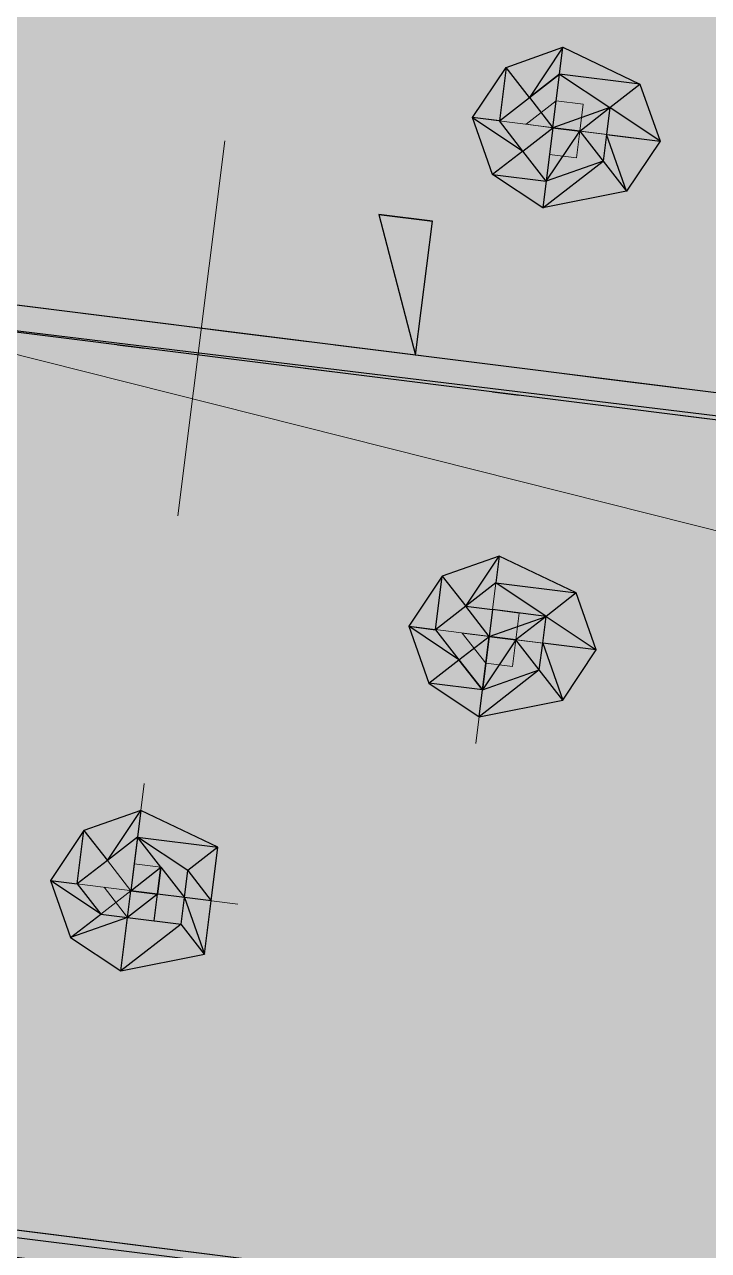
# Model space of a CAD drawing. Header units: metres. Extents: x -4 to 509425, y 7549 to 4732445.
# Drawn here: x 475991.7897 to 475992.0043, y 4719727.0481 to 4719727.4327 of the extents above; entities that cross this region are included whole.
import ezdxf

# ---------------------------------------------------------------- set-up
doc = ezdxf.new("R2010")
doc.units = ezdxf.units.M
doc.header["$LTSCALE"] = 0.01
doc.header["$MEASUREMENT"] = 0
doc.layers.get('0').update_dxf_attribs({"lineweight": 0})
doc.layers.add('_SUBESTACIÓN', color=1, linetype='Continuous')
doc.layers.add('SUBESTACION LA VID', color=253, linetype='Continuous')

# ---------------------------------------------------------------- blocks, each defined once
blk = doc.blocks.new('A$Cfff6051d')
at = {"layer": 'SUBESTACION LA VID', "transparency": 33554687}
h = blk.add_hatch(color=256, dxfattribs=at)
h.dxf.hatch_style = 2
edge = h.paths.add_edge_path()
edge.add_spline(control_points=[(475988.17203, 4719727.5078), (475988.17203, 4719727.5078), (475988.18043, 4719727.50674), (475988.18043, 4719727.50674), (475988.18043, 4719727.50674), (475988.17098, 4719727.4994), (475988.17098, 4719727.4994), (475988.17098, 4719727.4994), (475988.17203, 4719727.5078), (475988.17203, 4719727.5078)], knot_values=[0, 0, 0, 0, 1, 1, 1, 2, 2, 2, 3, 3, 3, 3], degree=3, periodic=0)
edge = h.paths.add_edge_path()
edge.add_spline(control_points=[(475988.18043, 4719727.50674), (475988.18043, 4719727.50674), (475988.17098, 4719727.4994), (475988.17098, 4719727.4994), (475988.17098, 4719727.4994), (475993.26263, 4719726.86959), (475993.26263, 4719726.86959), (475993.26263, 4719726.86959), (475988.18043, 4719727.50674), (475988.18043, 4719727.50674)], knot_values=[0, 0, 0, 0, 1, 1, 1, 2, 2, 2, 3, 3, 3, 3], degree=3, periodic=0)
edge = h.paths.add_edge_path()
edge.add_spline(control_points=[(475988.17098, 4719727.4994), (475988.17098, 4719727.4994), (475993.26263, 4719726.86959), (475993.26263, 4719726.86959), (475993.26263, 4719726.86959), (475993.26998, 4719726.86014), (475993.26998, 4719726.86014), (475993.26998, 4719726.86014), (475988.17098, 4719727.4994), (475988.17098, 4719727.4994)], knot_values=[0, 0, 0, 0, 1, 1, 1, 2, 2, 2, 3, 3, 3, 3], degree=3, periodic=0)
h = blk.add_hatch(color=256, dxfattribs=at)
h.dxf.hatch_style = 2
edge = h.paths.add_edge_path()
edge.add_spline(control_points=[(475993.85181, 4719727.0773), (475993.85181, 4719727.0773), (475993.85286, 4719727.0857), (475993.85286, 4719727.0857), (475993.85286, 4719727.0857), (475991.65932, 4719727.35217), (475991.65932, 4719727.35217), (475991.65932, 4719727.35217), (475993.85181, 4719727.0773), (475993.85181, 4719727.0773)], knot_values=[0, 0, 0, 0, 1, 1, 1, 2, 2, 2, 3, 3, 3, 3], degree=3, periodic=0)
edge = h.paths.add_edge_path()
edge.add_spline(control_points=[(475993.85286, 4719727.0857), (475993.85286, 4719727.0857), (475991.65932, 4719727.35217), (475991.65932, 4719727.35217), (475991.65932, 4719727.35217), (475991.66037, 4719727.36057), (475991.66037, 4719727.36057), (475991.66037, 4719727.36057), (475993.85286, 4719727.0857), (475993.85286, 4719727.0857)], knot_values=[0, 0, 0, 0, 1, 1, 1, 2, 2, 2, 3, 3, 3, 3], degree=3, periodic=0)
h = blk.add_hatch(color=256, dxfattribs=at)
h.dxf.hatch_style = 2
h.paths.add_polyline_path([(475991.93545, 4719727.24076), (475991.93334, 4719727.22396), (475991.926, 4719727.23341)])
h = blk.add_hatch(color=256, dxfattribs=at)
h.dxf.hatch_style = 2
h.paths.add_polyline_path([(475991.83146, 4719727.15994), (475991.83252, 4719727.16834), (475991.83987, 4719727.15889)])
h = blk.add_hatch(color=256, dxfattribs=at)
h.dxf.hatch_style = 2
edge = h.paths.add_edge_path()
edge.add_spline(control_points=[(475992.11906, 4719726.79965), (475992.11906, 4719726.79965), (475992.12011, 4719726.80805), (475992.12011, 4719726.80805), (475992.12011, 4719726.80805), (475989.97697, 4719727.0682), (475989.97697, 4719727.0682), (475989.97697, 4719727.0682), (475992.11906, 4719726.79965), (475992.11906, 4719726.79965)], knot_values=[0, 0, 0, 0, 1, 1, 1, 2, 2, 2, 3, 3, 3, 3], degree=3, periodic=0)
edge = h.paths.add_edge_path()
edge.add_spline(control_points=[(475992.12011, 4719726.80805), (475992.12011, 4719726.80805), (475989.97697, 4719727.0682), (475989.97697, 4719727.0682), (475989.97697, 4719727.0682), (475989.98642, 4719727.07555), (475989.98642, 4719727.07555), (475989.98642, 4719727.07555), (475992.12011, 4719726.80805), (475992.12011, 4719726.80805)], knot_values=[0, 0, 0, 0, 1, 1, 1, 2, 2, 2, 3, 3, 3, 3], degree=3, periodic=0)
edge = h.paths.add_edge_path()
edge.add_spline(control_points=[(475989.97697, 4719727.0682), (475989.97697, 4719727.0682), (475989.98642, 4719727.07555), (475989.98642, 4719727.07555), (475989.98642, 4719727.07555), (475989.98013, 4719727.09341), (475989.98013, 4719727.09341), (475989.98013, 4719727.09341), (475989.97697, 4719727.0682), (475989.97697, 4719727.0682)], knot_values=[0, 0, 0, 0, 1, 1, 1, 2, 2, 2, 3, 3, 3, 3], degree=3, periodic=0)
edge = h.paths.add_edge_path()
edge.add_spline(control_points=[(475989.98642, 4719727.07555), (475989.98642, 4719727.07555), (475989.98013, 4719727.09341), (475989.98013, 4719727.09341), (475989.98013, 4719727.09341), (475989.98748, 4719727.08395), (475989.98748, 4719727.08395), (475989.98748, 4719727.08395), (475989.98642, 4719727.07555), (475989.98642, 4719727.07555)], knot_values=[0, 0, 0, 0, 1, 1, 1, 2, 2, 2, 3, 3, 3, 3], degree=3, periodic=0)
edge = h.paths.add_edge_path()
edge.add_spline(control_points=[(475989.98013, 4719727.09341), (475989.98013, 4719727.09341), (475989.98748, 4719727.08395), (475989.98748, 4719727.08395), (475989.98748, 4719727.08395), (475992.13062, 4719726.8238), (475992.13062, 4719726.8238), (475992.13062, 4719726.8238), (475989.98013, 4719727.09341), (475989.98013, 4719727.09341)], knot_values=[0, 0, 0, 0, 1, 1, 1, 2, 2, 2, 3, 3, 3, 3], degree=3, periodic=0)
edge = h.paths.add_edge_path()
edge.add_spline(control_points=[(475989.98748, 4719727.08395), (475989.98748, 4719727.08395), (475992.13062, 4719726.8238), (475992.13062, 4719726.8238), (475992.13062, 4719726.8238), (475992.11277, 4719726.81751), (475992.11277, 4719726.81751), (475992.11277, 4719726.81751), (475989.98748, 4719727.08395), (475989.98748, 4719727.08395)], knot_values=[0, 0, 0, 0, 1, 1, 1, 2, 2, 2, 3, 3, 3, 3], degree=3, periodic=0)
edge = h.paths.add_edge_path()
edge.add_spline(control_points=[(475992.13062, 4719726.8238), (475992.13062, 4719726.8238), (475992.11277, 4719726.81751), (475992.11277, 4719726.81751), (475992.11277, 4719726.81751), (475992.12746, 4719726.7986), (475992.12746, 4719726.7986), (475992.12746, 4719726.7986), (475992.13062, 4719726.8238), (475992.13062, 4719726.8238)], knot_values=[0, 0, 0, 0, 1, 1, 1, 2, 2, 2, 3, 3, 3, 3], degree=3, periodic=0)
edge = h.paths.add_edge_path()
edge.add_spline(control_points=[(475992.11277, 4719726.81751), (475992.11277, 4719726.81751), (475992.12746, 4719726.7986), (475992.12746, 4719726.7986), (475992.12746, 4719726.7986), (475992.11066, 4719726.8007), (475992.11066, 4719726.8007), (475992.11066, 4719726.8007), (475992.11277, 4719726.81751), (475992.11277, 4719726.81751)], knot_values=[0, 0, 0, 0, 1, 1, 1, 2, 2, 2, 3, 3, 3, 3], degree=3, periodic=0)
at = {"layer": 'SUBESTACION LA VID', "lineweight": 0}
for p, q in [((475991.9523, 4719727.37516), (475991.95862, 4719727.42557)), ((475991.98906, 4719727.39615), (475991.93026, 4719727.40352)), ((475991.94706, 4719727.40142), (475991.95546, 4719727.40036)), ((475991.95546, 4719727.40036), (475991.94706, 4719727.40142)), ((475991.83781, 4719727.2786), (475991.85255, 4719727.3962)), ((475991.79478, 4719727.34372), (475991.76958, 4719727.34688)), ((475991.78638, 4719727.34477), (475991.91238, 4719727.32897)), ((475991.81998, 4719727.34056), (475991.79478, 4719727.34372)), ((475991.85358, 4719727.33635), (475991.82838, 4719727.3395)), ((475991.79372, 4719727.33532), (475991.79372, 4719727.33532)), ((475991.87878, 4719727.33319), (475991.85358, 4719727.33635)), ((475991.82732, 4719727.3311), (475991.81892, 4719727.33216)), ((475991.90398, 4719727.33003), (475991.88718, 4719727.33213)), ((475991.93758, 4719727.32581), (475991.91238, 4719727.32897)), ((475991.85252, 4719727.32795), (475991.85252, 4719727.32795)), ((475991.88613, 4719727.32373), (475991.87773, 4719727.32479)), ((475991.97119, 4719727.3216), (475991.94598, 4719727.32476)), ((475991.99639, 4719727.31844), (475991.97119, 4719727.3216)), ((475991.91133, 4719727.32057), (475991.91133, 4719727.32057)), ((475991.94493, 4719727.31636), (475991.93653, 4719727.31741)), ((475991.97013, 4719727.3132), (475991.97013, 4719727.3132)), ((475992.00373, 4719727.30899), (475991.99533, 4719727.31004)), ((475991.93861, 4719727.26596), (475991.93124, 4719727.20716)), ((475991.96905, 4719727.23654), (475991.91025, 4719727.24392)), ((475991.93545, 4719727.24076), (475991.926, 4719727.23341)), ((475991.92705, 4719727.24181), (475991.93545, 4719727.24076)), ((475991.82727, 4719727.19459), (475991.8199, 4719727.13579)), ((475991.85667, 4719727.15678), (475991.79786, 4719727.16415)), ((475991.83146, 4719727.15994), (475991.83987, 4719727.15889))]:
    blk.add_line(p, q, dxfattribs=at)
at = {"layer": 'SUBESTACION LA VID', "lineweight": 15}
for points in [[(475996.79002, 4719727.23794), (475987.55805, 4719728.39535), (475996.64784, 4719726.1039)], [(475997.17099, 4719726.6697), (475986.16655, 4719728.04932), (475997.17099, 4719726.6697)]]:
    blk.add_lwpolyline(points, dxfattribs=at)
at = {"layer": 'SUBESTACION LA VID', "lineweight": 0}
for points in [[(475991.94706, 4719727.40142), (475991.95651, 4719727.40877), (475991.96491, 4719727.40771), (475991.96386, 4719727.39931), (475991.96281, 4719727.39091), (475991.95441, 4719727.39196)], [(475991.96386, 4719727.39931), (475991.97226, 4719727.39826), (475991.96386, 4719727.39931)], [(475991.92705, 4719727.24181), (475991.9344, 4719727.23236), (475991.9428, 4719727.2313), (475991.94385, 4719727.2397), (475991.9449, 4719727.2481), (475991.9365, 4719727.24916)], [(475991.9512, 4719727.23025), (475991.94385, 4719727.2397), (475991.95225, 4719727.23865)], [(475991.81466, 4719727.16205), (475991.82201, 4719727.15259), (475991.83041, 4719727.15154), (475991.83146, 4719727.15994), (475991.83252, 4719727.16834), (475991.82412, 4719727.16939)], [(475991.82412, 4719727.16939), (475991.82306, 4719727.16099), (475991.81572, 4719727.17045)], [(475991.81361, 4719727.15364), (475991.82306, 4719727.16099), (475991.82201, 4719727.15259)]]:
    blk.add_lwpolyline(points, dxfattribs=at)
at = {"layer": 'SUBESTACION LA VID'}
for points in [[(475991.93545, 4719727.24076), (475991.93334, 4719727.22396), (475991.926, 4719727.23341)], [(475991.83146, 4719727.15994), (475991.83252, 4719727.16834), (475991.83987, 4719727.15889)]]:
    blk.add_lwpolyline(points, close=True, dxfattribs=at)
at = {"layer": 'SUBESTACION LA VID', "lineweight": 0}
for points in [[(475991.93545, 4719727.24076), (475991.93334, 4719727.22396), (475991.926, 4719727.23341)], [(475991.83146, 4719727.15994), (475991.83252, 4719727.16834), (475991.83987, 4719727.15889)]]:
    blk.add_lwpolyline(points, close=True, dxfattribs=at)
at = {"layer": 'SUBESTACION LA VID'}
for points in [[(475988.18043, 4719727.50674), (475988.18043, 4719727.50674), (475988.17098, 4719727.4994), (475988.17098, 4719727.4994), (475988.17098, 4719727.4994), (475993.26263, 4719726.86959), (475993.26263, 4719726.86959), (475993.26263, 4719726.86959), (475988.18043, 4719727.50674), (475988.18043, 4719727.50674)], [(475988.17098, 4719727.4994), (475988.17098, 4719727.4994), (475993.26263, 4719726.86959), (475993.26263, 4719726.86959), (475993.26263, 4719726.86959), (475993.26998, 4719726.86014), (475993.26998, 4719726.86014), (475993.26998, 4719726.86014), (475988.17098, 4719727.4994), (475988.17098, 4719727.4994)], [(475991.94077, 4719727.41927), (475991.94077, 4719727.41927), (475991.94811, 4719727.40982), (475991.94811, 4719727.40982), (475991.94811, 4719727.40982), (475991.95862, 4719727.42557), (475991.95862, 4719727.42557), (475991.95862, 4719727.42557), (475991.94077, 4719727.41927), (475991.94077, 4719727.41927)], [(475991.94811, 4719727.40982), (475991.94811, 4719727.40982), (475991.95862, 4719727.42557), (475991.95862, 4719727.42557), (475991.95862, 4719727.42557), (475991.95757, 4719727.41717), (475991.95757, 4719727.41717), (475991.95757, 4719727.41717), (475991.94811, 4719727.40982), (475991.94811, 4719727.40982)], [(475991.95862, 4719727.42557), (475991.95862, 4719727.42557), (475991.95757, 4719727.41717), (475991.95757, 4719727.41717), (475991.95757, 4719727.41717), (475991.98277, 4719727.41401), (475991.98277, 4719727.41401), (475991.98277, 4719727.41401), (475991.95862, 4719727.42557), (475991.95862, 4719727.42557)], [(475991.93026, 4719727.40352), (475991.93026, 4719727.40352), (475991.93866, 4719727.40247), (475991.93866, 4719727.40247), (475991.93866, 4719727.40247), (475991.94077, 4719727.41927), (475991.94077, 4719727.41927), (475991.94077, 4719727.41927), (475991.93026, 4719727.40352), (475991.93026, 4719727.40352)], [(475991.93866, 4719727.40247), (475991.93866, 4719727.40247), (475991.94077, 4719727.41927), (475991.94077, 4719727.41927), (475991.94077, 4719727.41927), (475991.94811, 4719727.40982), (475991.94811, 4719727.40982), (475991.94811, 4719727.40982), (475991.93866, 4719727.40247), (475991.93866, 4719727.40247)], [(475991.94811, 4719727.40982), (475991.94811, 4719727.40982), (475991.95757, 4719727.41717), (475991.95757, 4719727.41717), (475991.95757, 4719727.41717), (475991.95546, 4719727.40036), (475991.95546, 4719727.40036), (475991.95546, 4719727.40036), (475991.94811, 4719727.40982), (475991.94811, 4719727.40982)], [(475991.95757, 4719727.41717), (475991.95757, 4719727.41717), (475991.95546, 4719727.40036), (475991.95546, 4719727.40036), (475991.95546, 4719727.40036), (475991.97332, 4719727.40666), (475991.97332, 4719727.40666), (475991.97332, 4719727.40666), (475991.95757, 4719727.41717), (475991.95757, 4719727.41717)], [(475991.95757, 4719727.41717), (475991.95757, 4719727.41717), (475991.98277, 4719727.41401), (475991.98277, 4719727.41401), (475991.98277, 4719727.41401), (475991.97332, 4719727.40666), (475991.97332, 4719727.40666), (475991.97332, 4719727.40666), (475991.95757, 4719727.41717), (475991.95757, 4719727.41717)], [(475991.98277, 4719727.41401), (475991.98277, 4719727.41401), (475991.97332, 4719727.40666), (475991.97332, 4719727.40666), (475991.97332, 4719727.40666), (475991.98906, 4719727.39615), (475991.98906, 4719727.39615), (475991.98906, 4719727.39615), (475991.98277, 4719727.41401), (475991.98277, 4719727.41401)], [(475991.95546, 4719727.40036), (475991.95546, 4719727.40036), (475991.97332, 4719727.40666), (475991.97332, 4719727.40666), (475991.97332, 4719727.40666), (475991.96386, 4719727.39931), (475991.96386, 4719727.39931), (475991.96386, 4719727.39931), (475991.95546, 4719727.40036), (475991.95546, 4719727.40036)], [(475991.97332, 4719727.40666), (475991.97332, 4719727.40666), (475991.98906, 4719727.39615), (475991.98906, 4719727.39615), (475991.98906, 4719727.39615), (475991.97226, 4719727.39826), (475991.97226, 4719727.39826), (475991.97226, 4719727.39826), (475991.97332, 4719727.40666), (475991.97332, 4719727.40666)], [(475991.93655, 4719727.38567), (475991.93655, 4719727.38567), (475991.94601, 4719727.39302), (475991.94601, 4719727.39302), (475991.94601, 4719727.39302), (475991.93026, 4719727.40352), (475991.93026, 4719727.40352), (475991.93026, 4719727.40352), (475991.93655, 4719727.38567), (475991.93655, 4719727.38567)], [(475991.94601, 4719727.39302), (475991.94601, 4719727.39302), (475991.93026, 4719727.40352), (475991.93026, 4719727.40352), (475991.93026, 4719727.40352), (475991.93866, 4719727.40247), (475991.93866, 4719727.40247), (475991.93866, 4719727.40247), (475991.94601, 4719727.39302), (475991.94601, 4719727.39302)], [(475991.95335, 4719727.38356), (475991.95335, 4719727.38356), (475991.95546, 4719727.40036), (475991.95546, 4719727.40036), (475991.95546, 4719727.40036), (475991.94601, 4719727.39302), (475991.94601, 4719727.39302), (475991.94601, 4719727.39302), (475991.95335, 4719727.38356), (475991.95335, 4719727.38356)], [(475991.96386, 4719727.39931), (475991.96386, 4719727.39931), (475991.95335, 4719727.38356), (475991.95335, 4719727.38356), (475991.95335, 4719727.38356), (475991.95546, 4719727.40036), (475991.95546, 4719727.40036), (475991.95546, 4719727.40036), (475991.96386, 4719727.39931), (475991.96386, 4719727.39931)], [(475991.97121, 4719727.38986), (475991.97121, 4719727.38986), (475991.96386, 4719727.39931), (475991.96386, 4719727.39931), (475991.96386, 4719727.39931), (475991.95335, 4719727.38356), (475991.95335, 4719727.38356), (475991.95335, 4719727.38356), (475991.97121, 4719727.38986), (475991.97121, 4719727.38986)], [(475991.97226, 4719727.39826), (475991.97226, 4719727.39826), (475991.97856, 4719727.3804), (475991.97856, 4719727.3804), (475991.97856, 4719727.3804), (475991.97121, 4719727.38986), (475991.97121, 4719727.38986), (475991.97121, 4719727.38986), (475991.97226, 4719727.39826), (475991.97226, 4719727.39826)], [(475991.98906, 4719727.39615), (475991.98906, 4719727.39615), (475991.97226, 4719727.39826), (475991.97226, 4719727.39826), (475991.97226, 4719727.39826), (475991.97856, 4719727.3804), (475991.97856, 4719727.3804), (475991.97856, 4719727.3804), (475991.98906, 4719727.39615), (475991.98906, 4719727.39615)], [(475991.95335, 4719727.38356), (475991.95335, 4719727.38356), (475991.93655, 4719727.38567), (475991.93655, 4719727.38567), (475991.93655, 4719727.38567), (475991.94601, 4719727.39302), (475991.94601, 4719727.39302), (475991.94601, 4719727.39302), (475991.95335, 4719727.38356), (475991.95335, 4719727.38356)], [(475991.97856, 4719727.3804), (475991.97856, 4719727.3804), (475991.97121, 4719727.38986), (475991.97121, 4719727.38986), (475991.97121, 4719727.38986), (475991.9523, 4719727.37516), (475991.9523, 4719727.37516), (475991.9523, 4719727.37516), (475991.97856, 4719727.3804), (475991.97856, 4719727.3804)], [(475991.97121, 4719727.38986), (475991.97121, 4719727.38986), (475991.9523, 4719727.37516), (475991.9523, 4719727.37516), (475991.9523, 4719727.37516), (475991.95335, 4719727.38356), (475991.95335, 4719727.38356), (475991.95335, 4719727.38356), (475991.97121, 4719727.38986), (475991.97121, 4719727.38986)], [(475991.9523, 4719727.37516), (475991.9523, 4719727.37516), (475991.95335, 4719727.38356), (475991.95335, 4719727.38356), (475991.95335, 4719727.38356), (475991.93655, 4719727.38567), (475991.93655, 4719727.38567), (475991.93655, 4719727.38567), (475991.9523, 4719727.37516), (475991.9523, 4719727.37516)], [(475991.90085, 4719727.37308), (475991.90085, 4719727.37308), (475991.90085, 4719727.37308), (475991.90085, 4719727.37308), (475991.90085, 4719727.37308), (475991.91765, 4719727.37098), (475991.91765, 4719727.37098), (475991.91765, 4719727.37098), (475991.90085, 4719727.37308), (475991.90085, 4719727.37308)], [(475991.90085, 4719727.37308), (475991.90085, 4719727.37308), (475991.91765, 4719727.37098), (475991.91765, 4719727.37098), (475991.91765, 4719727.37098), (475991.91238, 4719727.32897), (475991.91238, 4719727.32897), (475991.91238, 4719727.32897), (475991.90085, 4719727.37308), (475991.90085, 4719727.37308)], [(475993.85286, 4719727.0857), (475993.85286, 4719727.0857), (475991.65932, 4719727.35217), (475991.65932, 4719727.35217), (475991.65932, 4719727.35217), (475991.66037, 4719727.36057), (475991.66037, 4719727.36057), (475991.66037, 4719727.36057), (475993.85286, 4719727.0857), (475993.85286, 4719727.0857)], [(475993.85181, 4719727.0773), (475993.85181, 4719727.0773), (475993.85286, 4719727.0857), (475993.85286, 4719727.0857), (475993.85286, 4719727.0857), (475991.65932, 4719727.35217), (475991.65932, 4719727.35217), (475991.65932, 4719727.35217), (475993.85181, 4719727.0773), (475993.85181, 4719727.0773)], [(475991.93861, 4719727.26596), (475991.93861, 4719727.26596), (475991.9281, 4719727.25021), (475991.9281, 4719727.25021), (475991.9281, 4719727.25021), (475991.92076, 4719727.25966), (475991.92076, 4719727.25966), (475991.92076, 4719727.25966), (475991.93861, 4719727.26596), (475991.93861, 4719727.26596)], [(475991.93756, 4719727.25756), (475991.93756, 4719727.25756), (475991.93861, 4719727.26596), (475991.93861, 4719727.26596), (475991.93861, 4719727.26596), (475991.9281, 4719727.25021), (475991.9281, 4719727.25021), (475991.9281, 4719727.25021), (475991.93756, 4719727.25756), (475991.93756, 4719727.25756)], [(475991.96276, 4719727.2544), (475991.96276, 4719727.2544), (475991.93756, 4719727.25756), (475991.93756, 4719727.25756), (475991.93756, 4719727.25756), (475991.93861, 4719727.26596), (475991.93861, 4719727.26596), (475991.93861, 4719727.26596), (475991.96276, 4719727.2544), (475991.96276, 4719727.2544)], [(475991.92076, 4719727.25966), (475991.92076, 4719727.25966), (475991.91865, 4719727.24286), (475991.91865, 4719727.24286), (475991.91865, 4719727.24286), (475991.91025, 4719727.24392), (475991.91025, 4719727.24392), (475991.91025, 4719727.24392), (475991.92076, 4719727.25966), (475991.92076, 4719727.25966)], [(475991.9281, 4719727.25021), (475991.9281, 4719727.25021), (475991.92076, 4719727.25966), (475991.92076, 4719727.25966), (475991.92076, 4719727.25966), (475991.91865, 4719727.24286), (475991.91865, 4719727.24286), (475991.91865, 4719727.24286), (475991.9281, 4719727.25021), (475991.9281, 4719727.25021)], [(475991.95331, 4719727.24705), (475991.95331, 4719727.24705), (475991.96276, 4719727.2544), (475991.96276, 4719727.2544), (475991.96276, 4719727.2544), (475991.93756, 4719727.25756), (475991.93756, 4719727.25756), (475991.93756, 4719727.25756), (475991.95331, 4719727.24705), (475991.95331, 4719727.24705)], [(475991.96905, 4719727.23654), (475991.96905, 4719727.23654), (475991.95331, 4719727.24705), (475991.95331, 4719727.24705), (475991.95331, 4719727.24705), (475991.96276, 4719727.2544), (475991.96276, 4719727.2544), (475991.96276, 4719727.2544), (475991.96905, 4719727.23654), (475991.96905, 4719727.23654)], [(475991.93545, 4719727.24076), (475991.93545, 4719727.24076), (475991.9365, 4719727.24916), (475991.9365, 4719727.24916), (475991.9365, 4719727.24916), (475991.9281, 4719727.25021), (475991.9281, 4719727.25021), (475991.9281, 4719727.25021), (475991.93545, 4719727.24076), (475991.93545, 4719727.24076)], [(475991.95331, 4719727.24705), (475991.95331, 4719727.24705), (475991.93545, 4719727.24076), (475991.93545, 4719727.24076), (475991.93545, 4719727.24076), (475991.9365, 4719727.24916), (475991.9365, 4719727.24916), (475991.9365, 4719727.24916), (475991.95331, 4719727.24705), (475991.95331, 4719727.24705)], [(475991.94385, 4719727.2397), (475991.94385, 4719727.2397), (475991.95331, 4719727.24705), (475991.95331, 4719727.24705), (475991.95331, 4719727.24705), (475991.93545, 4719727.24076), (475991.93545, 4719727.24076), (475991.93545, 4719727.24076), (475991.94385, 4719727.2397), (475991.94385, 4719727.2397)], [(475991.95225, 4719727.23865), (475991.95225, 4719727.23865), (475991.96905, 4719727.23654), (475991.96905, 4719727.23654), (475991.96905, 4719727.23654), (475991.95331, 4719727.24705), (475991.95331, 4719727.24705), (475991.95331, 4719727.24705), (475991.95225, 4719727.23865), (475991.95225, 4719727.23865)], [(475991.91865, 4719727.24286), (475991.91865, 4719727.24286), (475991.91025, 4719727.24392), (475991.91025, 4719727.24392), (475991.91025, 4719727.24392), (475991.926, 4719727.23341), (475991.926, 4719727.23341), (475991.926, 4719727.23341), (475991.91865, 4719727.24286), (475991.91865, 4719727.24286)], [(475991.91025, 4719727.24392), (475991.91025, 4719727.24392), (475991.926, 4719727.23341), (475991.926, 4719727.23341), (475991.926, 4719727.23341), (475991.91654, 4719727.22606), (475991.91654, 4719727.22606), (475991.91654, 4719727.22606), (475991.91025, 4719727.24392), (475991.91025, 4719727.24392)], [(475991.93545, 4719727.24076), (475991.93545, 4719727.24076), (475991.93334, 4719727.22396), (475991.93334, 4719727.22396), (475991.93334, 4719727.22396), (475991.94385, 4719727.2397), (475991.94385, 4719727.2397), (475991.94385, 4719727.2397), (475991.93545, 4719727.24076), (475991.93545, 4719727.24076)], [(475991.93334, 4719727.22396), (475991.93334, 4719727.22396), (475991.94385, 4719727.2397), (475991.94385, 4719727.2397), (475991.94385, 4719727.2397), (475991.9512, 4719727.23025), (475991.9512, 4719727.23025), (475991.9512, 4719727.23025), (475991.93334, 4719727.22396), (475991.93334, 4719727.22396)], [(475991.9512, 4719727.23025), (475991.9512, 4719727.23025), (475991.95855, 4719727.2208), (475991.95855, 4719727.2208), (475991.95855, 4719727.2208), (475991.95225, 4719727.23865), (475991.95225, 4719727.23865), (475991.95225, 4719727.23865), (475991.9512, 4719727.23025), (475991.9512, 4719727.23025)], [(475991.95855, 4719727.2208), (475991.95855, 4719727.2208), (475991.95225, 4719727.23865), (475991.95225, 4719727.23865), (475991.95225, 4719727.23865), (475991.96905, 4719727.23654), (475991.96905, 4719727.23654), (475991.96905, 4719727.23654), (475991.95855, 4719727.2208), (475991.95855, 4719727.2208)], [(475991.926, 4719727.23341), (475991.926, 4719727.23341), (475991.91654, 4719727.22606), (475991.91654, 4719727.22606), (475991.91654, 4719727.22606), (475991.93334, 4719727.22396), (475991.93334, 4719727.22396), (475991.93334, 4719727.22396), (475991.926, 4719727.23341), (475991.926, 4719727.23341)], [(475991.93334, 4719727.22396), (475991.93334, 4719727.22396), (475991.93229, 4719727.21556), (475991.93229, 4719727.21556), (475991.93229, 4719727.21556), (475991.9512, 4719727.23025), (475991.9512, 4719727.23025), (475991.9512, 4719727.23025), (475991.93334, 4719727.22396), (475991.93334, 4719727.22396)], [(475991.93229, 4719727.21556), (475991.93229, 4719727.21556), (475991.9512, 4719727.23025), (475991.9512, 4719727.23025), (475991.9512, 4719727.23025), (475991.95855, 4719727.2208), (475991.95855, 4719727.2208), (475991.95855, 4719727.2208), (475991.93229, 4719727.21556), (475991.93229, 4719727.21556)], [(475991.91654, 4719727.22606), (475991.91654, 4719727.22606), (475991.93334, 4719727.22396), (475991.93334, 4719727.22396), (475991.93334, 4719727.22396), (475991.93229, 4719727.21556), (475991.93229, 4719727.21556), (475991.93229, 4719727.21556), (475991.91654, 4719727.22606), (475991.91654, 4719727.22606)], [(475991.82622, 4719727.18619), (475991.82622, 4719727.18619), (475991.81572, 4719727.17045), (475991.81572, 4719727.17045), (475991.81572, 4719727.17045), (475991.80837, 4719727.1799), (475991.80837, 4719727.1799), (475991.80837, 4719727.1799), (475991.82622, 4719727.18619), (475991.82622, 4719727.18619)], [(475991.82517, 4719727.17779), (475991.82517, 4719727.17779), (475991.82622, 4719727.18619), (475991.82622, 4719727.18619), (475991.82622, 4719727.18619), (475991.81572, 4719727.17045), (475991.81572, 4719727.17045), (475991.81572, 4719727.17045), (475991.82517, 4719727.17779), (475991.82517, 4719727.17779)], [(475991.85037, 4719727.17463), (475991.85037, 4719727.17463), (475991.82517, 4719727.17779), (475991.82517, 4719727.17779), (475991.82517, 4719727.17779), (475991.82622, 4719727.18619), (475991.82622, 4719727.18619), (475991.82622, 4719727.18619), (475991.85037, 4719727.17463), (475991.85037, 4719727.17463)], [(475991.80837, 4719727.1799), (475991.80837, 4719727.1799), (475991.80626, 4719727.1631), (475991.80626, 4719727.1631), (475991.80626, 4719727.1631), (475991.79786, 4719727.16415), (475991.79786, 4719727.16415), (475991.79786, 4719727.16415), (475991.80837, 4719727.1799), (475991.80837, 4719727.1799)], [(475991.81572, 4719727.17045), (475991.81572, 4719727.17045), (475991.80837, 4719727.1799), (475991.80837, 4719727.1799), (475991.80837, 4719727.1799), (475991.80626, 4719727.1631), (475991.80626, 4719727.1631), (475991.80626, 4719727.1631), (475991.81572, 4719727.17045), (475991.81572, 4719727.17045)], [(475991.83252, 4719727.16834), (475991.83252, 4719727.16834), (475991.82306, 4719727.16099), (475991.82306, 4719727.16099), (475991.82306, 4719727.16099), (475991.82517, 4719727.17779), (475991.82517, 4719727.17779), (475991.82517, 4719727.17779), (475991.83252, 4719727.16834), (475991.83252, 4719727.16834)], [(475991.84092, 4719727.16729), (475991.84092, 4719727.16729), (475991.85037, 4719727.17463), (475991.85037, 4719727.17463), (475991.85037, 4719727.17463), (475991.82517, 4719727.17779), (475991.82517, 4719727.17779), (475991.82517, 4719727.17779), (475991.84092, 4719727.16729), (475991.84092, 4719727.16729)], [(475991.84827, 4719727.15783), (475991.84827, 4719727.15783), (475991.84092, 4719727.16729), (475991.84092, 4719727.16729), (475991.84092, 4719727.16729), (475991.85037, 4719727.17463), (475991.85037, 4719727.17463), (475991.85037, 4719727.17463), (475991.84827, 4719727.15783), (475991.84827, 4719727.15783)], [(475991.83146, 4719727.15994), (475991.83146, 4719727.15994), (475991.83252, 4719727.16834), (475991.83252, 4719727.16834), (475991.83252, 4719727.16834), (475991.82306, 4719727.16099), (475991.82306, 4719727.16099), (475991.82306, 4719727.16099), (475991.83146, 4719727.15994), (475991.83146, 4719727.15994)], [(475991.83987, 4719727.15889), (475991.83987, 4719727.15889), (475991.84827, 4719727.15783), (475991.84827, 4719727.15783), (475991.84827, 4719727.15783), (475991.84092, 4719727.16729), (475991.84092, 4719727.16729), (475991.84092, 4719727.16729), (475991.83987, 4719727.15889), (475991.83987, 4719727.15889)], [(475991.80626, 4719727.1631), (475991.80626, 4719727.1631), (475991.79786, 4719727.16415), (475991.79786, 4719727.16415), (475991.79786, 4719727.16415), (475991.81361, 4719727.15364), (475991.81361, 4719727.15364), (475991.81361, 4719727.15364), (475991.80626, 4719727.1631), (475991.80626, 4719727.1631)], [(475991.79786, 4719727.16415), (475991.79786, 4719727.16415), (475991.81361, 4719727.15364), (475991.81361, 4719727.15364), (475991.81361, 4719727.15364), (475991.80416, 4719727.1463), (475991.80416, 4719727.1463), (475991.80416, 4719727.1463), (475991.79786, 4719727.16415), (475991.79786, 4719727.16415)], [(475991.82306, 4719727.16099), (475991.82306, 4719727.16099), (475991.82201, 4719727.15259), (475991.82201, 4719727.15259), (475991.82201, 4719727.15259), (475991.83146, 4719727.15994), (475991.83146, 4719727.15994), (475991.83146, 4719727.15994), (475991.82306, 4719727.16099), (475991.82306, 4719727.16099)], [(475991.82201, 4719727.15259), (475991.82201, 4719727.15259), (475991.83146, 4719727.15994), (475991.83146, 4719727.15994), (475991.83146, 4719727.15994), (475991.83041, 4719727.15154), (475991.83041, 4719727.15154), (475991.83041, 4719727.15154), (475991.82201, 4719727.15259), (475991.82201, 4719727.15259)], [(475991.83881, 4719727.15048), (475991.83881, 4719727.15048), (475991.84616, 4719727.14103), (475991.84616, 4719727.14103), (475991.84616, 4719727.14103), (475991.83987, 4719727.15889), (475991.83987, 4719727.15889), (475991.83987, 4719727.15889), (475991.83881, 4719727.15048), (475991.83881, 4719727.15048)], [(475991.84616, 4719727.14103), (475991.84616, 4719727.14103), (475991.83987, 4719727.15889), (475991.83987, 4719727.15889), (475991.83987, 4719727.15889), (475991.84827, 4719727.15783), (475991.84827, 4719727.15783), (475991.84827, 4719727.15783), (475991.84616, 4719727.14103), (475991.84616, 4719727.14103)], [(475991.81361, 4719727.15364), (475991.81361, 4719727.15364), (475991.80416, 4719727.1463), (475991.80416, 4719727.1463), (475991.80416, 4719727.1463), (475991.82201, 4719727.15259), (475991.82201, 4719727.15259), (475991.82201, 4719727.15259), (475991.81361, 4719727.15364), (475991.81361, 4719727.15364)], [(475991.80416, 4719727.1463), (475991.80416, 4719727.1463), (475991.82201, 4719727.15259), (475991.82201, 4719727.15259), (475991.82201, 4719727.15259), (475991.8199, 4719727.13579), (475991.8199, 4719727.13579), (475991.8199, 4719727.13579), (475991.80416, 4719727.1463), (475991.80416, 4719727.1463)], [(475991.82201, 4719727.15259), (475991.82201, 4719727.15259), (475991.8199, 4719727.13579), (475991.8199, 4719727.13579), (475991.8199, 4719727.13579), (475991.83881, 4719727.15048), (475991.83881, 4719727.15048), (475991.83881, 4719727.15048), (475991.82201, 4719727.15259), (475991.82201, 4719727.15259)], [(475991.8199, 4719727.13579), (475991.8199, 4719727.13579), (475991.83881, 4719727.15048), (475991.83881, 4719727.15048), (475991.83881, 4719727.15048), (475991.84616, 4719727.14103), (475991.84616, 4719727.14103), (475991.84616, 4719727.14103), (475991.8199, 4719727.13579), (475991.8199, 4719727.13579)], [(475989.98013, 4719727.09341), (475989.98013, 4719727.09341), (475989.98748, 4719727.08395), (475989.98748, 4719727.08395), (475989.98748, 4719727.08395), (475992.13062, 4719726.8238), (475992.13062, 4719726.8238), (475992.13062, 4719726.8238), (475989.98013, 4719727.09341), (475989.98013, 4719727.09341)], [(475989.98748, 4719727.08395), (475989.98748, 4719727.08395), (475992.13062, 4719726.8238), (475992.13062, 4719726.8238), (475992.13062, 4719726.8238), (475992.11277, 4719726.81751), (475992.11277, 4719726.81751), (475992.11277, 4719726.81751), (475989.98748, 4719727.08395), (475989.98748, 4719727.08395)], [(475992.12011, 4719726.80805), (475992.12011, 4719726.80805), (475989.97697, 4719727.0682), (475989.97697, 4719727.0682), (475989.97697, 4719727.0682), (475989.98642, 4719727.07555), (475989.98642, 4719727.07555), (475989.98642, 4719727.07555), (475992.12011, 4719726.80805), (475992.12011, 4719726.80805)], [(475992.11906, 4719726.79965), (475992.11906, 4719726.79965), (475992.12011, 4719726.80805), (475992.12011, 4719726.80805), (475992.12011, 4719726.80805), (475989.97697, 4719727.0682), (475989.97697, 4719727.0682), (475989.97697, 4719727.0682), (475992.11906, 4719726.79965), (475992.11906, 4719726.79965)]]:
    blk.add_open_spline(points, degree=3, knots=[0, 0, 0, 0, 1, 1, 1, 2, 2, 2, 3, 3, 3, 3], dxfattribs=at)
at = {"layer": 'SUBESTACION LA VID', "lineweight": 0}
for points in [[(475988.18043, 4719727.50674), (475988.18043, 4719727.50674), (475988.17098, 4719727.4994), (475988.17098, 4719727.4994), (475988.17098, 4719727.4994), (475993.26263, 4719726.86959), (475993.26263, 4719726.86959), (475993.26263, 4719726.86959), (475988.18043, 4719727.50674), (475988.18043, 4719727.50674)], [(475988.17098, 4719727.4994), (475988.17098, 4719727.4994), (475993.26263, 4719726.86959), (475993.26263, 4719726.86959), (475993.26263, 4719726.86959), (475993.26998, 4719726.86014), (475993.26998, 4719726.86014), (475993.26998, 4719726.86014), (475988.17098, 4719727.4994), (475988.17098, 4719727.4994)], [(475991.94077, 4719727.41927), (475991.94077, 4719727.41927), (475991.94811, 4719727.40982), (475991.94811, 4719727.40982), (475991.94811, 4719727.40982), (475991.95862, 4719727.42557), (475991.95862, 4719727.42557), (475991.95862, 4719727.42557), (475991.94077, 4719727.41927), (475991.94077, 4719727.41927)], [(475991.94811, 4719727.40982), (475991.94811, 4719727.40982), (475991.95862, 4719727.42557), (475991.95862, 4719727.42557), (475991.95862, 4719727.42557), (475991.95757, 4719727.41717), (475991.95757, 4719727.41717), (475991.95757, 4719727.41717), (475991.94811, 4719727.40982), (475991.94811, 4719727.40982)], [(475991.95862, 4719727.42557), (475991.95862, 4719727.42557), (475991.95757, 4719727.41717), (475991.95757, 4719727.41717), (475991.95757, 4719727.41717), (475991.98277, 4719727.41401), (475991.98277, 4719727.41401), (475991.98277, 4719727.41401), (475991.95862, 4719727.42557), (475991.95862, 4719727.42557)], [(475991.93026, 4719727.40352), (475991.93026, 4719727.40352), (475991.93866, 4719727.40247), (475991.93866, 4719727.40247), (475991.93866, 4719727.40247), (475991.94077, 4719727.41927), (475991.94077, 4719727.41927), (475991.94077, 4719727.41927), (475991.93026, 4719727.40352), (475991.93026, 4719727.40352)], [(475991.93866, 4719727.40247), (475991.93866, 4719727.40247), (475991.94077, 4719727.41927), (475991.94077, 4719727.41927), (475991.94077, 4719727.41927), (475991.94811, 4719727.40982), (475991.94811, 4719727.40982), (475991.94811, 4719727.40982), (475991.93866, 4719727.40247), (475991.93866, 4719727.40247)], [(475991.94811, 4719727.40982), (475991.94811, 4719727.40982), (475991.95757, 4719727.41717), (475991.95757, 4719727.41717), (475991.95757, 4719727.41717), (475991.95546, 4719727.40036), (475991.95546, 4719727.40036), (475991.95546, 4719727.40036), (475991.94811, 4719727.40982), (475991.94811, 4719727.40982)], [(475991.95757, 4719727.41717), (475991.95757, 4719727.41717), (475991.95546, 4719727.40036), (475991.95546, 4719727.40036), (475991.95546, 4719727.40036), (475991.97332, 4719727.40666), (475991.97332, 4719727.40666), (475991.97332, 4719727.40666), (475991.95757, 4719727.41717), (475991.95757, 4719727.41717)], [(475991.95757, 4719727.41717), (475991.95757, 4719727.41717), (475991.98277, 4719727.41401), (475991.98277, 4719727.41401), (475991.98277, 4719727.41401), (475991.97332, 4719727.40666), (475991.97332, 4719727.40666), (475991.97332, 4719727.40666), (475991.95757, 4719727.41717), (475991.95757, 4719727.41717)], [(475991.98277, 4719727.41401), (475991.98277, 4719727.41401), (475991.97332, 4719727.40666), (475991.97332, 4719727.40666), (475991.97332, 4719727.40666), (475991.98906, 4719727.39615), (475991.98906, 4719727.39615), (475991.98906, 4719727.39615), (475991.98277, 4719727.41401), (475991.98277, 4719727.41401)], [(475991.95546, 4719727.40036), (475991.95546, 4719727.40036), (475991.97332, 4719727.40666), (475991.97332, 4719727.40666), (475991.97332, 4719727.40666), (475991.96386, 4719727.39931), (475991.96386, 4719727.39931), (475991.96386, 4719727.39931), (475991.95546, 4719727.40036), (475991.95546, 4719727.40036)], [(475991.97332, 4719727.40666), (475991.97332, 4719727.40666), (475991.98906, 4719727.39615), (475991.98906, 4719727.39615), (475991.98906, 4719727.39615), (475991.97226, 4719727.39826), (475991.97226, 4719727.39826), (475991.97226, 4719727.39826), (475991.97332, 4719727.40666), (475991.97332, 4719727.40666)], [(475991.93655, 4719727.38567), (475991.93655, 4719727.38567), (475991.94601, 4719727.39302), (475991.94601, 4719727.39302), (475991.94601, 4719727.39302), (475991.93026, 4719727.40352), (475991.93026, 4719727.40352), (475991.93026, 4719727.40352), (475991.93655, 4719727.38567), (475991.93655, 4719727.38567)], [(475991.94601, 4719727.39302), (475991.94601, 4719727.39302), (475991.93026, 4719727.40352), (475991.93026, 4719727.40352), (475991.93026, 4719727.40352), (475991.93866, 4719727.40247), (475991.93866, 4719727.40247), (475991.93866, 4719727.40247), (475991.94601, 4719727.39302), (475991.94601, 4719727.39302)], [(475991.95335, 4719727.38356), (475991.95335, 4719727.38356), (475991.95546, 4719727.40036), (475991.95546, 4719727.40036), (475991.95546, 4719727.40036), (475991.94601, 4719727.39302), (475991.94601, 4719727.39302), (475991.94601, 4719727.39302), (475991.95335, 4719727.38356), (475991.95335, 4719727.38356)], [(475991.96386, 4719727.39931), (475991.96386, 4719727.39931), (475991.95335, 4719727.38356), (475991.95335, 4719727.38356), (475991.95335, 4719727.38356), (475991.95546, 4719727.40036), (475991.95546, 4719727.40036), (475991.95546, 4719727.40036), (475991.96386, 4719727.39931), (475991.96386, 4719727.39931)], [(475991.97121, 4719727.38986), (475991.97121, 4719727.38986), (475991.96386, 4719727.39931), (475991.96386, 4719727.39931), (475991.96386, 4719727.39931), (475991.95335, 4719727.38356), (475991.95335, 4719727.38356), (475991.95335, 4719727.38356), (475991.97121, 4719727.38986), (475991.97121, 4719727.38986)], [(475991.97226, 4719727.39826), (475991.97226, 4719727.39826), (475991.97856, 4719727.3804), (475991.97856, 4719727.3804), (475991.97856, 4719727.3804), (475991.97121, 4719727.38986), (475991.97121, 4719727.38986), (475991.97121, 4719727.38986), (475991.97226, 4719727.39826), (475991.97226, 4719727.39826)], [(475991.98906, 4719727.39615), (475991.98906, 4719727.39615), (475991.97226, 4719727.39826), (475991.97226, 4719727.39826), (475991.97226, 4719727.39826), (475991.97856, 4719727.3804), (475991.97856, 4719727.3804), (475991.97856, 4719727.3804), (475991.98906, 4719727.39615), (475991.98906, 4719727.39615)], [(475991.95335, 4719727.38356), (475991.95335, 4719727.38356), (475991.93655, 4719727.38567), (475991.93655, 4719727.38567), (475991.93655, 4719727.38567), (475991.94601, 4719727.39302), (475991.94601, 4719727.39302), (475991.94601, 4719727.39302), (475991.95335, 4719727.38356), (475991.95335, 4719727.38356)], [(475991.97856, 4719727.3804), (475991.97856, 4719727.3804), (475991.97121, 4719727.38986), (475991.97121, 4719727.38986), (475991.97121, 4719727.38986), (475991.9523, 4719727.37516), (475991.9523, 4719727.37516), (475991.9523, 4719727.37516), (475991.97856, 4719727.3804), (475991.97856, 4719727.3804)], [(475991.97121, 4719727.38986), (475991.97121, 4719727.38986), (475991.9523, 4719727.37516), (475991.9523, 4719727.37516), (475991.9523, 4719727.37516), (475991.95335, 4719727.38356), (475991.95335, 4719727.38356), (475991.95335, 4719727.38356), (475991.97121, 4719727.38986), (475991.97121, 4719727.38986)], [(475991.9523, 4719727.37516), (475991.9523, 4719727.37516), (475991.95335, 4719727.38356), (475991.95335, 4719727.38356), (475991.95335, 4719727.38356), (475991.93655, 4719727.38567), (475991.93655, 4719727.38567), (475991.93655, 4719727.38567), (475991.9523, 4719727.37516), (475991.9523, 4719727.37516)], [(475991.90085, 4719727.37308), (475991.90085, 4719727.37308), (475991.90085, 4719727.37308), (475991.90085, 4719727.37308), (475991.90085, 4719727.37308), (475991.91765, 4719727.37098), (475991.91765, 4719727.37098), (475991.91765, 4719727.37098), (475991.90085, 4719727.37308), (475991.90085, 4719727.37308)], [(475991.90085, 4719727.37308), (475991.90085, 4719727.37308), (475991.91765, 4719727.37098), (475991.91765, 4719727.37098), (475991.91765, 4719727.37098), (475991.91238, 4719727.32897), (475991.91238, 4719727.32897), (475991.91238, 4719727.32897), (475991.90085, 4719727.37308), (475991.90085, 4719727.37308)], [(475993.85286, 4719727.0857), (475993.85286, 4719727.0857), (475991.65932, 4719727.35217), (475991.65932, 4719727.35217), (475991.65932, 4719727.35217), (475991.66037, 4719727.36057), (475991.66037, 4719727.36057), (475991.66037, 4719727.36057), (475993.85286, 4719727.0857), (475993.85286, 4719727.0857)], [(475993.85181, 4719727.0773), (475993.85181, 4719727.0773), (475993.85286, 4719727.0857), (475993.85286, 4719727.0857), (475993.85286, 4719727.0857), (475991.65932, 4719727.35217), (475991.65932, 4719727.35217), (475991.65932, 4719727.35217), (475993.85181, 4719727.0773), (475993.85181, 4719727.0773)], [(475991.93861, 4719727.26596), (475991.93861, 4719727.26596), (475991.9281, 4719727.25021), (475991.9281, 4719727.25021), (475991.9281, 4719727.25021), (475991.92076, 4719727.25966), (475991.92076, 4719727.25966), (475991.92076, 4719727.25966), (475991.93861, 4719727.26596), (475991.93861, 4719727.26596)], [(475991.93756, 4719727.25756), (475991.93756, 4719727.25756), (475991.93861, 4719727.26596), (475991.93861, 4719727.26596), (475991.93861, 4719727.26596), (475991.9281, 4719727.25021), (475991.9281, 4719727.25021), (475991.9281, 4719727.25021), (475991.93756, 4719727.25756), (475991.93756, 4719727.25756)], [(475991.96276, 4719727.2544), (475991.96276, 4719727.2544), (475991.93756, 4719727.25756), (475991.93756, 4719727.25756), (475991.93756, 4719727.25756), (475991.93861, 4719727.26596), (475991.93861, 4719727.26596), (475991.93861, 4719727.26596), (475991.96276, 4719727.2544), (475991.96276, 4719727.2544)], [(475991.92076, 4719727.25966), (475991.92076, 4719727.25966), (475991.91865, 4719727.24286), (475991.91865, 4719727.24286), (475991.91865, 4719727.24286), (475991.91025, 4719727.24392), (475991.91025, 4719727.24392), (475991.91025, 4719727.24392), (475991.92076, 4719727.25966), (475991.92076, 4719727.25966)], [(475991.9281, 4719727.25021), (475991.9281, 4719727.25021), (475991.92076, 4719727.25966), (475991.92076, 4719727.25966), (475991.92076, 4719727.25966), (475991.91865, 4719727.24286), (475991.91865, 4719727.24286), (475991.91865, 4719727.24286), (475991.9281, 4719727.25021), (475991.9281, 4719727.25021)], [(475991.95331, 4719727.24705), (475991.95331, 4719727.24705), (475991.96276, 4719727.2544), (475991.96276, 4719727.2544), (475991.96276, 4719727.2544), (475991.93756, 4719727.25756), (475991.93756, 4719727.25756), (475991.93756, 4719727.25756), (475991.95331, 4719727.24705), (475991.95331, 4719727.24705)], [(475991.96905, 4719727.23654), (475991.96905, 4719727.23654), (475991.95331, 4719727.24705), (475991.95331, 4719727.24705), (475991.95331, 4719727.24705), (475991.96276, 4719727.2544), (475991.96276, 4719727.2544), (475991.96276, 4719727.2544), (475991.96905, 4719727.23654), (475991.96905, 4719727.23654)], [(475991.93545, 4719727.24076), (475991.93545, 4719727.24076), (475991.9365, 4719727.24916), (475991.9365, 4719727.24916), (475991.9365, 4719727.24916), (475991.9281, 4719727.25021), (475991.9281, 4719727.25021), (475991.9281, 4719727.25021), (475991.93545, 4719727.24076), (475991.93545, 4719727.24076)], [(475991.95331, 4719727.24705), (475991.95331, 4719727.24705), (475991.93545, 4719727.24076), (475991.93545, 4719727.24076), (475991.93545, 4719727.24076), (475991.9365, 4719727.24916), (475991.9365, 4719727.24916), (475991.9365, 4719727.24916), (475991.95331, 4719727.24705), (475991.95331, 4719727.24705)], [(475991.94385, 4719727.2397), (475991.94385, 4719727.2397), (475991.95331, 4719727.24705), (475991.95331, 4719727.24705), (475991.95331, 4719727.24705), (475991.93545, 4719727.24076), (475991.93545, 4719727.24076), (475991.93545, 4719727.24076), (475991.94385, 4719727.2397), (475991.94385, 4719727.2397)], [(475991.95225, 4719727.23865), (475991.95225, 4719727.23865), (475991.96905, 4719727.23654), (475991.96905, 4719727.23654), (475991.96905, 4719727.23654), (475991.95331, 4719727.24705), (475991.95331, 4719727.24705), (475991.95331, 4719727.24705), (475991.95225, 4719727.23865), (475991.95225, 4719727.23865)], [(475991.91865, 4719727.24286), (475991.91865, 4719727.24286), (475991.91025, 4719727.24392), (475991.91025, 4719727.24392), (475991.91025, 4719727.24392), (475991.926, 4719727.23341), (475991.926, 4719727.23341), (475991.926, 4719727.23341), (475991.91865, 4719727.24286), (475991.91865, 4719727.24286)], [(475991.91025, 4719727.24392), (475991.91025, 4719727.24392), (475991.926, 4719727.23341), (475991.926, 4719727.23341), (475991.926, 4719727.23341), (475991.91654, 4719727.22606), (475991.91654, 4719727.22606), (475991.91654, 4719727.22606), (475991.91025, 4719727.24392), (475991.91025, 4719727.24392)], [(475991.93545, 4719727.24076), (475991.93545, 4719727.24076), (475991.93334, 4719727.22396), (475991.93334, 4719727.22396), (475991.93334, 4719727.22396), (475991.94385, 4719727.2397), (475991.94385, 4719727.2397), (475991.94385, 4719727.2397), (475991.93545, 4719727.24076), (475991.93545, 4719727.24076)], [(475991.93334, 4719727.22396), (475991.93334, 4719727.22396), (475991.94385, 4719727.2397), (475991.94385, 4719727.2397), (475991.94385, 4719727.2397), (475991.9512, 4719727.23025), (475991.9512, 4719727.23025), (475991.9512, 4719727.23025), (475991.93334, 4719727.22396), (475991.93334, 4719727.22396)], [(475991.9512, 4719727.23025), (475991.9512, 4719727.23025), (475991.95855, 4719727.2208), (475991.95855, 4719727.2208), (475991.95855, 4719727.2208), (475991.95225, 4719727.23865), (475991.95225, 4719727.23865), (475991.95225, 4719727.23865), (475991.9512, 4719727.23025), (475991.9512, 4719727.23025)], [(475991.95855, 4719727.2208), (475991.95855, 4719727.2208), (475991.95225, 4719727.23865), (475991.95225, 4719727.23865), (475991.95225, 4719727.23865), (475991.96905, 4719727.23654), (475991.96905, 4719727.23654), (475991.96905, 4719727.23654), (475991.95855, 4719727.2208), (475991.95855, 4719727.2208)], [(475991.926, 4719727.23341), (475991.926, 4719727.23341), (475991.91654, 4719727.22606), (475991.91654, 4719727.22606), (475991.91654, 4719727.22606), (475991.93334, 4719727.22396), (475991.93334, 4719727.22396), (475991.93334, 4719727.22396), (475991.926, 4719727.23341), (475991.926, 4719727.23341)], [(475991.93334, 4719727.22396), (475991.93334, 4719727.22396), (475991.93229, 4719727.21556), (475991.93229, 4719727.21556), (475991.93229, 4719727.21556), (475991.9512, 4719727.23025), (475991.9512, 4719727.23025), (475991.9512, 4719727.23025), (475991.93334, 4719727.22396), (475991.93334, 4719727.22396)], [(475991.93229, 4719727.21556), (475991.93229, 4719727.21556), (475991.9512, 4719727.23025), (475991.9512, 4719727.23025), (475991.9512, 4719727.23025), (475991.95855, 4719727.2208), (475991.95855, 4719727.2208), (475991.95855, 4719727.2208), (475991.93229, 4719727.21556), (475991.93229, 4719727.21556)], [(475991.91654, 4719727.22606), (475991.91654, 4719727.22606), (475991.93334, 4719727.22396), (475991.93334, 4719727.22396), (475991.93334, 4719727.22396), (475991.93229, 4719727.21556), (475991.93229, 4719727.21556), (475991.93229, 4719727.21556), (475991.91654, 4719727.22606), (475991.91654, 4719727.22606)], [(475991.82622, 4719727.18619), (475991.82622, 4719727.18619), (475991.81572, 4719727.17045), (475991.81572, 4719727.17045), (475991.81572, 4719727.17045), (475991.80837, 4719727.1799), (475991.80837, 4719727.1799), (475991.80837, 4719727.1799), (475991.82622, 4719727.18619), (475991.82622, 4719727.18619)], [(475991.82517, 4719727.17779), (475991.82517, 4719727.17779), (475991.82622, 4719727.18619), (475991.82622, 4719727.18619), (475991.82622, 4719727.18619), (475991.81572, 4719727.17045), (475991.81572, 4719727.17045), (475991.81572, 4719727.17045), (475991.82517, 4719727.17779), (475991.82517, 4719727.17779)], [(475991.85037, 4719727.17463), (475991.85037, 4719727.17463), (475991.82517, 4719727.17779), (475991.82517, 4719727.17779), (475991.82517, 4719727.17779), (475991.82622, 4719727.18619), (475991.82622, 4719727.18619), (475991.82622, 4719727.18619), (475991.85037, 4719727.17463), (475991.85037, 4719727.17463)], [(475991.80837, 4719727.1799), (475991.80837, 4719727.1799), (475991.80626, 4719727.1631), (475991.80626, 4719727.1631), (475991.80626, 4719727.1631), (475991.79786, 4719727.16415), (475991.79786, 4719727.16415), (475991.79786, 4719727.16415), (475991.80837, 4719727.1799), (475991.80837, 4719727.1799)], [(475991.81572, 4719727.17045), (475991.81572, 4719727.17045), (475991.80837, 4719727.1799), (475991.80837, 4719727.1799), (475991.80837, 4719727.1799), (475991.80626, 4719727.1631), (475991.80626, 4719727.1631), (475991.80626, 4719727.1631), (475991.81572, 4719727.17045), (475991.81572, 4719727.17045)], [(475991.83252, 4719727.16834), (475991.83252, 4719727.16834), (475991.82306, 4719727.16099), (475991.82306, 4719727.16099), (475991.82306, 4719727.16099), (475991.82517, 4719727.17779), (475991.82517, 4719727.17779), (475991.82517, 4719727.17779), (475991.83252, 4719727.16834), (475991.83252, 4719727.16834)], [(475991.84092, 4719727.16729), (475991.84092, 4719727.16729), (475991.85037, 4719727.17463), (475991.85037, 4719727.17463), (475991.85037, 4719727.17463), (475991.82517, 4719727.17779), (475991.82517, 4719727.17779), (475991.82517, 4719727.17779), (475991.84092, 4719727.16729), (475991.84092, 4719727.16729)], [(475991.84827, 4719727.15783), (475991.84827, 4719727.15783), (475991.84092, 4719727.16729), (475991.84092, 4719727.16729), (475991.84092, 4719727.16729), (475991.85037, 4719727.17463), (475991.85037, 4719727.17463), (475991.85037, 4719727.17463), (475991.84827, 4719727.15783), (475991.84827, 4719727.15783)], [(475991.83146, 4719727.15994), (475991.83146, 4719727.15994), (475991.83252, 4719727.16834), (475991.83252, 4719727.16834), (475991.83252, 4719727.16834), (475991.82306, 4719727.16099), (475991.82306, 4719727.16099), (475991.82306, 4719727.16099), (475991.83146, 4719727.15994), (475991.83146, 4719727.15994)], [(475991.83987, 4719727.15889), (475991.83987, 4719727.15889), (475991.84827, 4719727.15783), (475991.84827, 4719727.15783), (475991.84827, 4719727.15783), (475991.84092, 4719727.16729), (475991.84092, 4719727.16729), (475991.84092, 4719727.16729), (475991.83987, 4719727.15889), (475991.83987, 4719727.15889)], [(475991.80626, 4719727.1631), (475991.80626, 4719727.1631), (475991.79786, 4719727.16415), (475991.79786, 4719727.16415), (475991.79786, 4719727.16415), (475991.81361, 4719727.15364), (475991.81361, 4719727.15364), (475991.81361, 4719727.15364), (475991.80626, 4719727.1631), (475991.80626, 4719727.1631)], [(475991.79786, 4719727.16415), (475991.79786, 4719727.16415), (475991.81361, 4719727.15364), (475991.81361, 4719727.15364), (475991.81361, 4719727.15364), (475991.80416, 4719727.1463), (475991.80416, 4719727.1463), (475991.80416, 4719727.1463), (475991.79786, 4719727.16415), (475991.79786, 4719727.16415)], [(475991.82306, 4719727.16099), (475991.82306, 4719727.16099), (475991.82201, 4719727.15259), (475991.82201, 4719727.15259), (475991.82201, 4719727.15259), (475991.83146, 4719727.15994), (475991.83146, 4719727.15994), (475991.83146, 4719727.15994), (475991.82306, 4719727.16099), (475991.82306, 4719727.16099)], [(475991.82201, 4719727.15259), (475991.82201, 4719727.15259), (475991.83146, 4719727.15994), (475991.83146, 4719727.15994), (475991.83146, 4719727.15994), (475991.83041, 4719727.15154), (475991.83041, 4719727.15154), (475991.83041, 4719727.15154), (475991.82201, 4719727.15259), (475991.82201, 4719727.15259)], [(475991.83881, 4719727.15048), (475991.83881, 4719727.15048), (475991.84616, 4719727.14103), (475991.84616, 4719727.14103), (475991.84616, 4719727.14103), (475991.83987, 4719727.15889), (475991.83987, 4719727.15889), (475991.83987, 4719727.15889), (475991.83881, 4719727.15048), (475991.83881, 4719727.15048)], [(475991.84616, 4719727.14103), (475991.84616, 4719727.14103), (475991.83987, 4719727.15889), (475991.83987, 4719727.15889), (475991.83987, 4719727.15889), (475991.84827, 4719727.15783), (475991.84827, 4719727.15783), (475991.84827, 4719727.15783), (475991.84616, 4719727.14103), (475991.84616, 4719727.14103)], [(475991.81361, 4719727.15364), (475991.81361, 4719727.15364), (475991.80416, 4719727.1463), (475991.80416, 4719727.1463), (475991.80416, 4719727.1463), (475991.82201, 4719727.15259), (475991.82201, 4719727.15259), (475991.82201, 4719727.15259), (475991.81361, 4719727.15364), (475991.81361, 4719727.15364)], [(475991.80416, 4719727.1463), (475991.80416, 4719727.1463), (475991.82201, 4719727.15259), (475991.82201, 4719727.15259), (475991.82201, 4719727.15259), (475991.8199, 4719727.13579), (475991.8199, 4719727.13579), (475991.8199, 4719727.13579), (475991.80416, 4719727.1463), (475991.80416, 4719727.1463)], [(475991.82201, 4719727.15259), (475991.82201, 4719727.15259), (475991.8199, 4719727.13579), (475991.8199, 4719727.13579), (475991.8199, 4719727.13579), (475991.83881, 4719727.15048), (475991.83881, 4719727.15048), (475991.83881, 4719727.15048), (475991.82201, 4719727.15259), (475991.82201, 4719727.15259)], [(475991.8199, 4719727.13579), (475991.8199, 4719727.13579), (475991.83881, 4719727.15048), (475991.83881, 4719727.15048), (475991.83881, 4719727.15048), (475991.84616, 4719727.14103), (475991.84616, 4719727.14103), (475991.84616, 4719727.14103), (475991.8199, 4719727.13579), (475991.8199, 4719727.13579)], [(475989.98013, 4719727.09341), (475989.98013, 4719727.09341), (475989.98748, 4719727.08395), (475989.98748, 4719727.08395), (475989.98748, 4719727.08395), (475992.13062, 4719726.8238), (475992.13062, 4719726.8238), (475992.13062, 4719726.8238), (475989.98013, 4719727.09341), (475989.98013, 4719727.09341)], [(475989.98748, 4719727.08395), (475989.98748, 4719727.08395), (475992.13062, 4719726.8238), (475992.13062, 4719726.8238), (475992.13062, 4719726.8238), (475992.11277, 4719726.81751), (475992.11277, 4719726.81751), (475992.11277, 4719726.81751), (475989.98748, 4719727.08395), (475989.98748, 4719727.08395)], [(475992.12011, 4719726.80805), (475992.12011, 4719726.80805), (475989.97697, 4719727.0682), (475989.97697, 4719727.0682), (475989.97697, 4719727.0682), (475989.98642, 4719727.07555), (475989.98642, 4719727.07555), (475989.98642, 4719727.07555), (475992.12011, 4719726.80805), (475992.12011, 4719726.80805)], [(475992.11906, 4719726.79965), (475992.11906, 4719726.79965), (475992.12011, 4719726.80805), (475992.12011, 4719726.80805), (475992.12011, 4719726.80805), (475989.97697, 4719727.0682), (475989.97697, 4719727.0682), (475989.97697, 4719727.0682), (475992.11906, 4719726.79965), (475992.11906, 4719726.79965)]]:
    blk.add_open_spline(points, degree=3, knots=[0, 0, 0, 0, 1, 1, 1, 2, 2, 2, 3, 3, 3, 3], dxfattribs=at)

msp = doc.modelspace()

# ---------------------------------------------------------------- hatches: boundary and pattern name
at = {"layer": '_SUBESTACIÓN', "transparency": 33554559}
h = msp.add_hatch(color=1, dxfattribs=at)
h.dxf.hatch_style = 1
h.paths.add_polyline_path([(475968.63988, 4719805.82503), (476089.93862, 4719790.61504), (476078.16862, 4719696.74002), (475956.86864, 4719711.95017)])

# ---------------------------------------------------------------- block references
at = {"linetype": 'Continuous'}
msp.add_blockref('A$Cfff6051d', (0, 0), dxfattribs=at)

doc.saveas('drawing.dxf')
